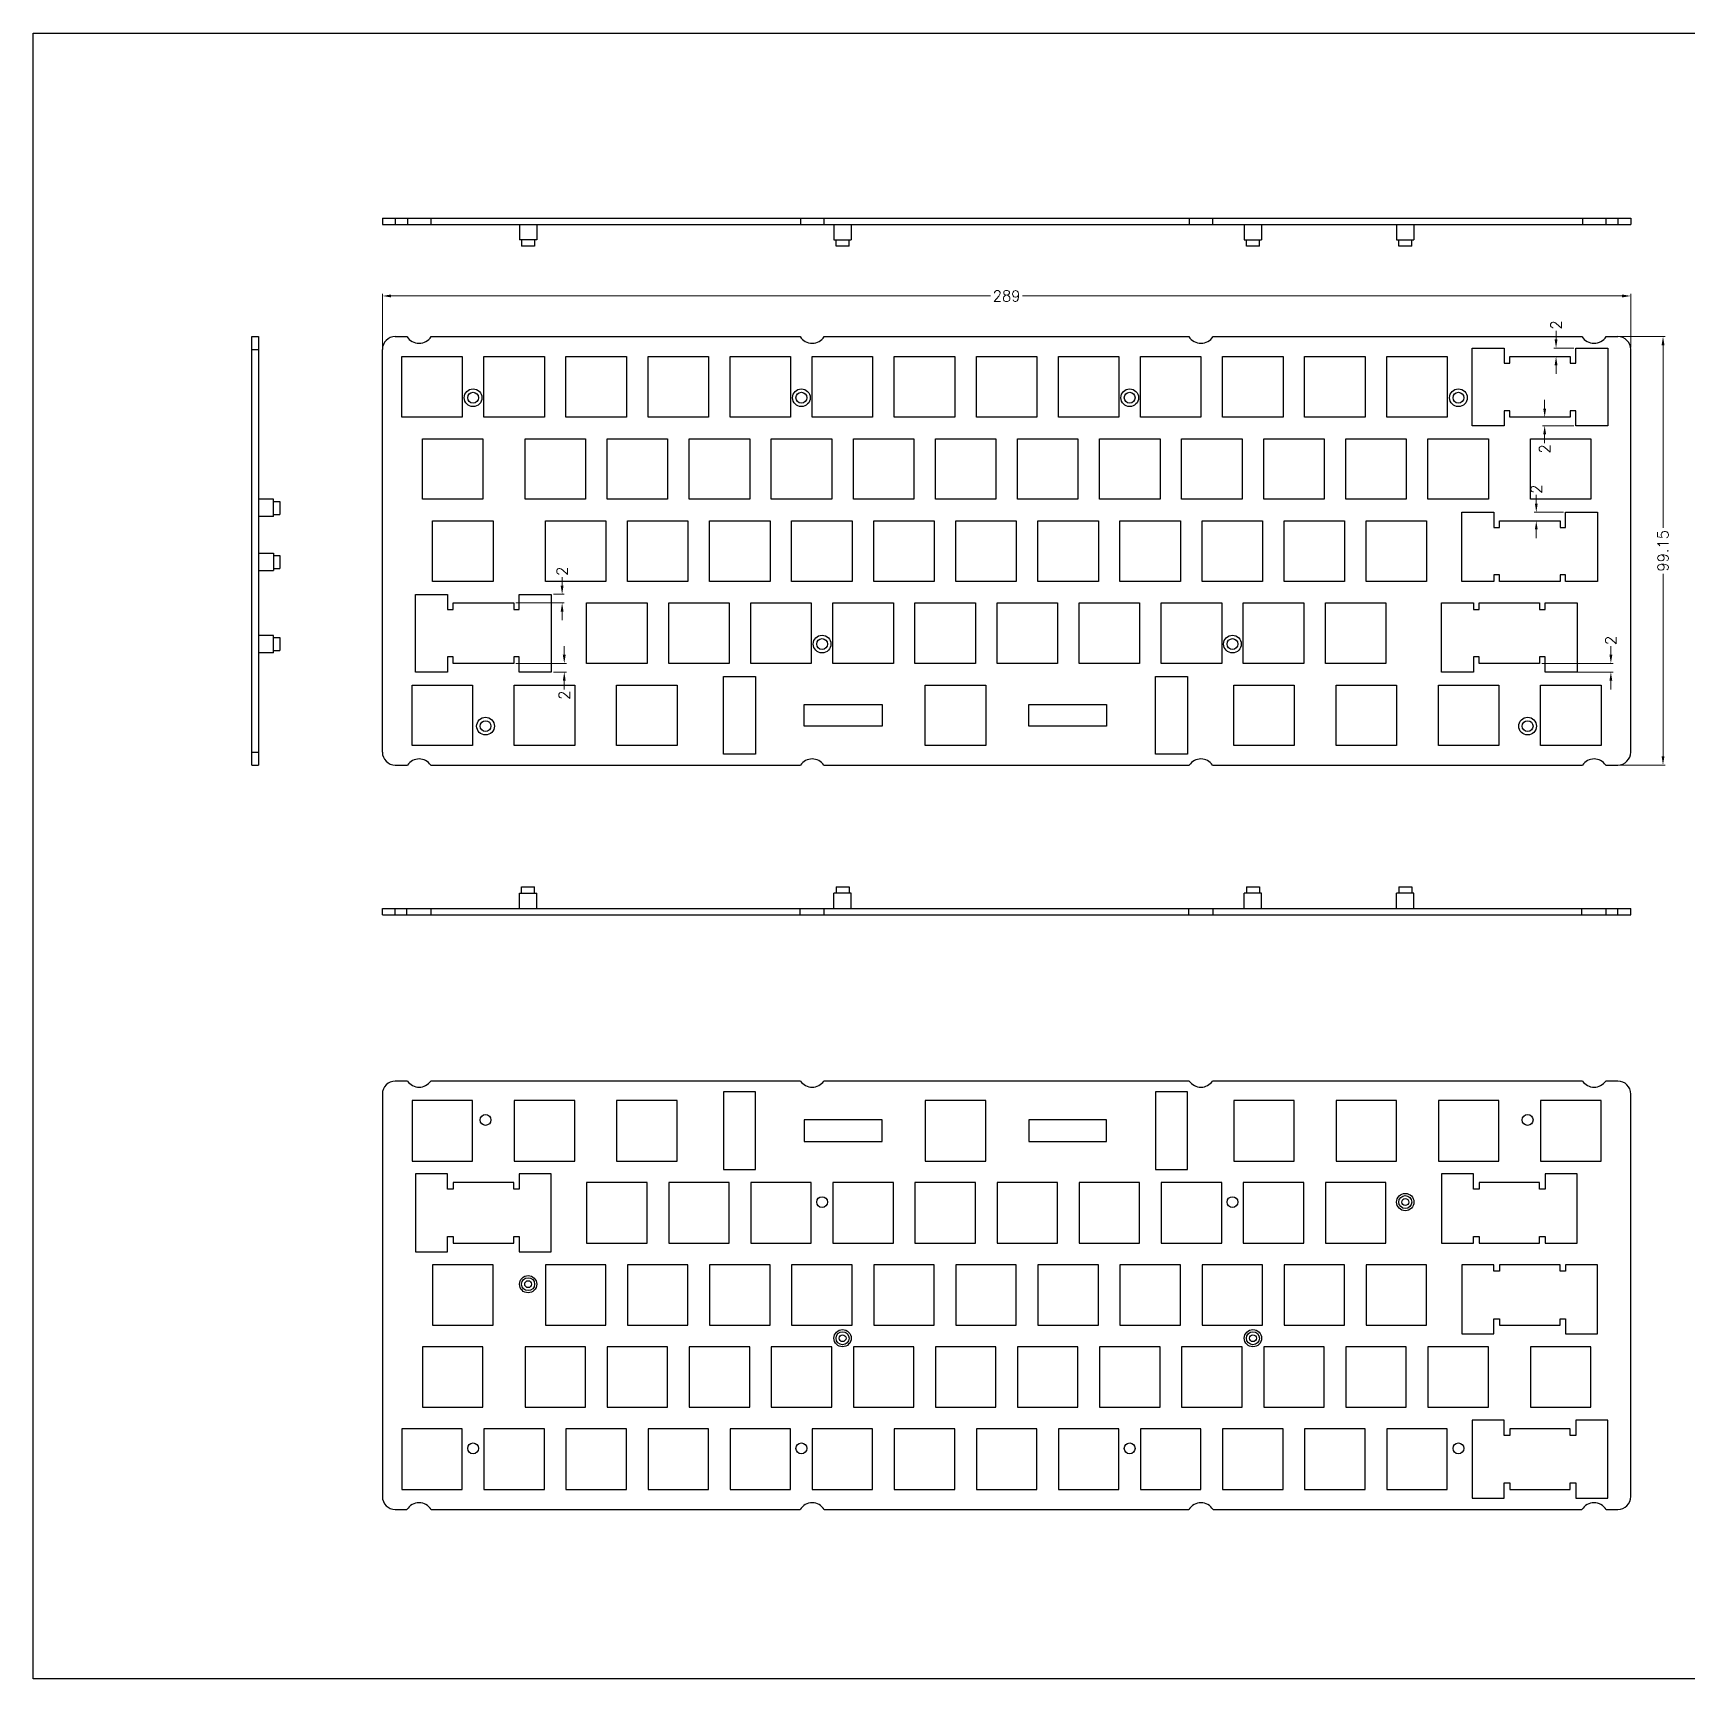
# Model space of a CAD drawing. Header units: millimetres. Extents: x 1341 to 3576, y -414 to 1667.
# Drawn here: x 1340.5 to 1723.4, y 1000.6 to 1381.5 of the extents above; entities that cross this region are included whole.
import ezdxf

# ---------------------------------------------------------------- set-up
doc = ezdxf.new("R2010")
doc.units = ezdxf.units.MM
doc.layers.add('dim', color=82, linetype='Continuous', lineweight=9)
doc.styles.add('ROMANC', font='romanc.shx', dxfattribs={"bigfont": 'gbcbig.shx'})
doc.dimstyles.new('YanXiu', dxfattribs={"dimtxt": 2.5, "dimasz": 2.2, "dimexe": 0.66, "dimexo": 0.66, "dimgap": 0.66, "dimtad": 0, "dimdsep": 46, "dimtxsty": 'ROMANC', "dimcen": 0, "dimclrd": 256, "dimclre": 131, "dimclrt": 42, "dimazin": 2, "dimtfac": 1, "dimtofl": 0, "dimtmove": 0, "dimatfit": 3, "dimfxl": 1, "dimlwd": 5, "dimlwe": 5, "dimarcsym": 0})

# ---------------------------------------------------------------- blocks, each defined once
blk = doc.blocks.new('*D1')
at = {"layer": 'Defpoints', "color": 0}
for p in [(1421.37, 1320.66), (1421.37, 1308.27), (1710.37, 1308.27)]:
    blk.add_point(p, dxfattribs=at)
at = {"layer": 'dim', "color": 131, "lineweight": 5}
for p, q in [((1421.37, 1308.77), (1421.37, 1321.16)), ((1710.37, 1308.77), (1710.37, 1321.16))]:
    blk.add_line(p, q, dxfattribs=at)
at = {"layer": 'dim', "lineweight": 5}
for p, q in [((1423.37, 1320.66), (1562.15, 1320.66)), ((1708.37, 1320.66), (1569.58, 1320.66))]:
    blk.add_line(p, q, dxfattribs=at)
at = {"layer": 'dim'}
for points in [[(1423.37, 1321), (1423.37, 1320.33), (1421.37, 1320.66)], [(1708.37, 1321), (1708.37, 1320.33), (1710.37, 1320.66)]]:
    blk.add_solid(points, dxfattribs=at)
at = {"layer": 'dim', "color": 42, "insert": (1565.87, 1320.66), "char_height": 2.5, "attachment_point": 5, "style": 'ROMANC'}
blk.add_mtext('289', dxfattribs=at)
blk = doc.blocks.new('*D2')
at = {"layer": 'Defpoints', "color": 0}
for p in [(1706.02, 1311.27), (1707.37, 1212.12), (1717.83, 1212.12)]:
    blk.add_point(p, dxfattribs=at)
at = {"layer": 'dim', "color": 131, "lineweight": 5}
for p, q in [((1706.52, 1311.27), (1718.33, 1311.27)), ((1707.87, 1212.12), (1718.33, 1212.12))]:
    blk.add_line(p, q, dxfattribs=at)
at = {"layer": 'dim', "lineweight": 5}
for p, q in [((1717.83, 1309.27), (1717.83, 1267.01)), ((1717.83, 1214.12), (1717.83, 1256.37))]:
    blk.add_line(p, q, dxfattribs=at)
at = {"layer": 'dim'}
for points in [[(1717.5, 1309.27), (1718.16, 1309.27), (1717.83, 1311.27)], [(1717.5, 1214.12), (1718.16, 1214.12), (1717.83, 1212.12)]]:
    blk.add_solid(points, dxfattribs=at)
at = {"layer": 'dim', "color": 42, "insert": (1717.83, 1261.69), "char_height": 2.5, "attachment_point": 5, "rotation": 90, "style": 'ROMANC'}
blk.add_mtext('99.15', dxfattribs=at)
blk = doc.blocks.new('*D6')
at = {"layer": 'Defpoints', "color": 0}
for p in [(1689.26, 1235.62), (1690.56, 1233.62), (1705.76, 1235.62)]:
    blk.add_point(p, dxfattribs=at)
at = {"layer": 'dim', "lineweight": 5}
for p, q in [((1705.76, 1237.62), (1705.76, 1239.62)), ((1705.76, 1231.62), (1705.76, 1229.62))]:
    blk.add_line(p, q, dxfattribs=at)
at = {"layer": 'dim', "color": 131, "lineweight": 5}
for p, q in [((1689.76, 1235.62), (1706.26, 1235.62)), ((1691.06, 1233.62), (1706.26, 1233.62))]:
    blk.add_line(p, q, dxfattribs=at)
at = {"layer": 'dim'}
for points in [[(1705.43, 1237.62), (1706.09, 1237.62), (1705.76, 1235.62)], [(1705.43, 1231.62), (1706.09, 1231.62), (1705.76, 1233.62)]]:
    blk.add_solid(points, dxfattribs=at)
at = {"layer": 'dim', "color": 42, "insert": (1705.76, 1240.95), "char_height": 2.5, "attachment_point": 5, "rotation": 90, "style": 'ROMANC'}
blk.add_mtext('2', dxfattribs=at)
blk = doc.blocks.new('*D7')
at = {"layer": 'Defpoints', "color": 0}
for p in [(1693.07, 1308.62), (1696.37, 1306.62), (1697.67, 1308.62)]:
    blk.add_point(p, dxfattribs=at)
at = {"layer": 'dim', "lineweight": 5}
for p, q in [((1693.07, 1310.62), (1693.07, 1312.62)), ((1693.07, 1304.62), (1693.07, 1302.62))]:
    blk.add_line(p, q, dxfattribs=at)
at = {"layer": 'dim', "color": 131, "lineweight": 5}
for p, q in [((1697.17, 1308.62), (1692.57, 1308.62)), ((1695.87, 1306.62), (1692.57, 1306.62))]:
    blk.add_line(p, q, dxfattribs=at)
at = {"layer": 'dim'}
for points in [[(1692.73, 1310.62), (1693.4, 1310.62), (1693.07, 1308.62)], [(1692.73, 1304.62), (1693.4, 1304.62), (1693.07, 1306.62)]]:
    blk.add_solid(points, dxfattribs=at)
at = {"layer": 'dim', "color": 42, "insert": (1693.07, 1313.95), "char_height": 2.5, "attachment_point": 5, "rotation": 90, "style": 'ROMANC'}
blk.add_mtext('2', dxfattribs=at)
blk = doc.blocks.new('*D8')
at = {"layer": 'Defpoints', "color": 0}
for p in [(1690.43, 1290.62), (1696.37, 1292.62), (1697.67, 1290.62)]:
    blk.add_point(p, dxfattribs=at)
at = {"layer": 'dim', "lineweight": 5}
for p, q in [((1690.43, 1294.62), (1690.43, 1296.62)), ((1690.43, 1288.62), (1690.43, 1286.62))]:
    blk.add_line(p, q, dxfattribs=at)
at = {"layer": 'dim', "color": 131, "lineweight": 5}
for p, q in [((1695.87, 1292.62), (1689.93, 1292.62)), ((1697.17, 1290.62), (1689.93, 1290.62))]:
    blk.add_line(p, q, dxfattribs=at)
at = {"layer": 'dim'}
for points in [[(1690.1, 1294.62), (1690.77, 1294.62), (1690.43, 1292.62)], [(1690.1, 1288.62), (1690.77, 1288.62), (1690.43, 1290.62)]]:
    blk.add_solid(points, dxfattribs=at)
at = {"layer": 'dim', "color": 42, "insert": (1690.43, 1285.28), "char_height": 2.5, "attachment_point": 5, "rotation": 90, "style": 'ROMANC'}
blk.add_mtext('2', dxfattribs=at)
blk = doc.blocks.new('*D9')
at = {"layer": 'Defpoints', "color": 0}
for p in [(1688.49, 1270.62), (1693.99, 1268.62), (1695.29, 1270.62)]:
    blk.add_point(p, dxfattribs=at)
at = {"layer": 'dim', "lineweight": 5}
for p, q in [((1688.49, 1272.62), (1688.49, 1274.62)), ((1688.49, 1266.62), (1688.49, 1264.62))]:
    blk.add_line(p, q, dxfattribs=at)
at = {"layer": 'dim', "color": 131, "lineweight": 5}
for p, q in [((1694.79, 1270.62), (1687.99, 1270.62)), ((1693.49, 1268.62), (1687.99, 1268.62))]:
    blk.add_line(p, q, dxfattribs=at)
at = {"layer": 'dim'}
for points in [[(1688.16, 1272.62), (1688.82, 1272.62), (1688.49, 1270.62)], [(1688.16, 1266.62), (1688.82, 1266.62), (1688.49, 1268.62)]]:
    blk.add_solid(points, dxfattribs=at)
at = {"layer": 'dim', "color": 42, "insert": (1688.49, 1275.95), "char_height": 2.5, "attachment_point": 5, "rotation": 90, "style": 'ROMANC'}
blk.add_mtext('2', dxfattribs=at)
blk = doc.blocks.new('*D11')
at = {"layer": 'Defpoints', "color": 0}
for p in [(1451.77, 1235.62), (1460.47, 1233.62), (1463.48, 1233.62)]:
    blk.add_point(p, dxfattribs=at)
at = {"layer": 'dim', "lineweight": 5}
for p, q in [((1463.48, 1237.62), (1463.48, 1239.62)), ((1463.48, 1231.62), (1463.48, 1229.62))]:
    blk.add_line(p, q, dxfattribs=at)
at = {"layer": 'dim', "color": 131, "lineweight": 5}
for p, q in [((1452.27, 1235.62), (1463.98, 1235.62)), ((1460.97, 1233.62), (1463.98, 1233.62))]:
    blk.add_line(p, q, dxfattribs=at)
at = {"layer": 'dim'}
for points in [[(1463.14, 1237.62), (1463.81, 1237.62), (1463.48, 1235.62)], [(1463.14, 1231.62), (1463.81, 1231.62), (1463.48, 1233.62)]]:
    blk.add_solid(points, dxfattribs=at)
at = {"layer": 'dim', "color": 42, "insert": (1463.48, 1228.28), "char_height": 2.5, "attachment_point": 5, "rotation": 90, "style": 'ROMANC'}
blk.add_mtext('2', dxfattribs=at)
blk = doc.blocks.new('*D12')
at = {"layer": 'Defpoints', "color": 0}
for p in [(1451.77, 1249.62), (1460.47, 1251.62), (1462.98, 1251.62)]:
    blk.add_point(p, dxfattribs=at)
at = {"layer": 'dim', "lineweight": 5}
for p, q in [((1462.98, 1253.62), (1462.98, 1255.62)), ((1462.98, 1247.62), (1462.98, 1245.62))]:
    blk.add_line(p, q, dxfattribs=at)
at = {"layer": 'dim', "color": 131, "lineweight": 5}
for p, q in [((1452.27, 1249.62), (1463.48, 1249.62)), ((1460.97, 1251.62), (1463.48, 1251.62))]:
    blk.add_line(p, q, dxfattribs=at)
at = {"layer": 'dim'}
for points in [[(1462.64, 1253.62), (1463.31, 1253.62), (1462.98, 1251.62)], [(1462.64, 1247.62), (1463.31, 1247.62), (1462.98, 1249.62)]]:
    blk.add_solid(points, dxfattribs=at)
at = {"layer": 'dim', "color": 42, "insert": (1462.98, 1256.95), "char_height": 2.5, "attachment_point": 5, "rotation": 90, "style": 'ROMANC'}
blk.add_mtext('2', dxfattribs=at)

msp = doc.modelspace()

# ---------------------------------------------------------------- linework, layer by layer
at = {"color": 7, "linetype": 'Continuous'}
for p, q in [((1421.367, 1338.672), (1421.367, 1337.172)), ((1421.367, 1338.672), (1710.367, 1338.672)), ((1421.367, 1337.172), (1710.367, 1337.172)), ((1424.367, 1338.672), (1424.367, 1337.172)), ((1427.168, 1338.672), (1427.168, 1337.172)), ((1432.565, 1338.672), (1432.565, 1337.172)), ((1453.112, 1337.172), (1453.112, 1333.672)), ((1457.112, 1337.172), (1457.112, 1333.672)), ((1518.168, 1338.672), (1518.168, 1337.172)), ((1523.565, 1338.672), (1523.565, 1337.172)), ((1525.897, 1337.172), (1525.897, 1333.672)), ((1529.897, 1337.172), (1529.897, 1333.672)), ((1608.168, 1338.672), (1608.168, 1337.172)), ((1613.565, 1338.672), (1613.565, 1337.172)), ((1620.897, 1337.172), (1620.897, 1333.672)), ((1624.897, 1337.172), (1624.897, 1333.672)), ((1656.162, 1337.172), (1656.162, 1333.672)), ((1660.162, 1337.172), (1660.162, 1333.672)), ((1699.168, 1338.672), (1699.168, 1337.172)), ((1704.565, 1338.672), (1704.565, 1337.172)), ((1707.367, 1338.672), (1707.367, 1337.172)), ((1710.367, 1338.672), (1710.367, 1337.172)), ((1457.112, 1333.672), (1453.112, 1333.672)), ((1453.612, 1333.672), (1453.612, 1332.172)), ((1456.612, 1333.672), (1456.612, 1332.172)), ((1525.897, 1333.672), (1529.897, 1333.672)), ((1526.397, 1332.172), (1526.397, 1333.672)), ((1529.397, 1332.172), (1529.397, 1333.672)), ((1620.897, 1333.672), (1624.897, 1333.672)), ((1621.397, 1332.172), (1621.397, 1333.672)), ((1624.397, 1332.172), (1624.397, 1333.672)), ((1656.162, 1333.672), (1660.162, 1333.672)), ((1656.662, 1332.172), (1656.662, 1333.672)), ((1659.662, 1332.172), (1659.662, 1333.672)), ((1456.612, 1332.172), (1453.612, 1332.172)), ((1529.397, 1332.172), (1526.397, 1332.172)), ((1624.397, 1332.172), (1621.397, 1332.172)), ((1659.662, 1332.172), (1656.662, 1332.172)), ((1391.159, 1212.116), (1391.159, 1311.266)), ((1391.159, 1311.266), (1392.659, 1311.266)), ((1392.659, 1311.266), (1392.659, 1212.116)), ((1424.367, 1311.266), (1427.069, 1311.266)), ((1432.664, 1311.266), (1518.069, 1311.266)), ((1523.664, 1311.266), (1608.069, 1311.266)), ((1613.664, 1311.266), (1699.069, 1311.266)), ((1704.664, 1311.266), (1707.367, 1311.266)), ((1391.159, 1308.266), (1392.659, 1308.266)), ((1421.367, 1215.116), (1421.367, 1308.266)), ((1425.867, 1292.616), (1425.867, 1306.616)), ((1425.867, 1306.616), (1439.867, 1306.616)), ((1439.867, 1306.616), (1439.867, 1292.616)), ((1444.867, 1292.616), (1444.867, 1306.616)), ((1444.867, 1306.616), (1458.867, 1306.616)), ((1458.867, 1306.616), (1458.867, 1292.616)), ((1463.867, 1292.616), (1463.867, 1306.616)), ((1463.867, 1306.616), (1477.867, 1306.616)), ((1477.867, 1306.616), (1477.867, 1292.616)), ((1482.867, 1292.616), (1482.867, 1306.616)), ((1482.867, 1306.616), (1496.867, 1306.616)), ((1496.867, 1306.616), (1496.867, 1292.616)), ((1501.867, 1292.616), (1501.867, 1306.616)), ((1501.867, 1306.616), (1515.867, 1306.616)), ((1515.867, 1306.616), (1515.867, 1292.616)), ((1520.867, 1292.616), (1520.867, 1306.616)), ((1520.867, 1306.616), (1534.867, 1306.616)), ((1534.867, 1306.616), (1534.867, 1292.616)), ((1539.867, 1292.616), (1539.867, 1306.616)), ((1539.867, 1306.616), (1553.867, 1306.616)), ((1553.867, 1306.616), (1553.867, 1292.616)), ((1558.867, 1292.616), (1558.867, 1306.616)), ((1558.867, 1306.616), (1572.867, 1306.616)), ((1572.867, 1306.616), (1572.867, 1292.616)), ((1577.867, 1292.616), (1577.867, 1306.616)), ((1577.867, 1306.616), (1591.867, 1306.616)), ((1591.867, 1306.616), (1591.867, 1292.616)), ((1596.867, 1292.616), (1596.867, 1306.616)), ((1596.867, 1306.616), (1610.867, 1306.616)), ((1610.867, 1306.616), (1610.867, 1292.616)), ((1615.867, 1292.616), (1615.867, 1306.616)), ((1615.867, 1306.616), (1629.867, 1306.616)), ((1629.867, 1306.616), (1629.867, 1292.616)), ((1634.867, 1306.616), (1648.867, 1306.616)), ((1634.867, 1292.616), (1634.867, 1306.616)), ((1648.867, 1306.616), (1648.867, 1292.616)), ((1653.867, 1306.616), (1667.867, 1306.616)), ((1653.867, 1292.616), (1653.867, 1306.616)), ((1667.867, 1306.616), (1667.867, 1292.616)), ((1682.367, 1306.616), (1696.367, 1306.616)), ((1682.367, 1305.116), (1682.367, 1306.616)), ((1696.367, 1306.616), (1696.367, 1305.116)), ((1710.367, 1215.116), (1710.367, 1308.266)), ((1681.067, 1305.116), (1682.367, 1305.116)), ((1696.367, 1305.116), (1697.667, 1305.116)), ((1682.367, 1294.116), (1681.067, 1294.116)), ((1682.367, 1292.616), (1682.367, 1294.116)), ((1697.667, 1294.116), (1696.367, 1294.116)), ((1696.367, 1294.116), (1696.367, 1292.616)), ((1439.867, 1292.616), (1425.867, 1292.616)), ((1458.867, 1292.616), (1444.867, 1292.616)), ((1477.867, 1292.616), (1463.867, 1292.616)), ((1496.867, 1292.616), (1482.867, 1292.616)), ((1515.867, 1292.616), (1501.867, 1292.616)), ((1534.867, 1292.616), (1520.867, 1292.616)), ((1553.867, 1292.616), (1539.867, 1292.616)), ((1572.867, 1292.616), (1558.867, 1292.616)), ((1591.867, 1292.616), (1577.867, 1292.616)), ((1610.867, 1292.616), (1596.867, 1292.616)), ((1629.867, 1292.616), (1615.867, 1292.616)), ((1648.867, 1292.616), (1634.867, 1292.616)), ((1667.867, 1292.616), (1653.867, 1292.616)), ((1696.367, 1292.616), (1682.367, 1292.616)), ((1430.632, 1273.616), (1430.632, 1287.616)), ((1430.632, 1287.616), (1444.632, 1287.616)), ((1444.632, 1287.616), (1444.632, 1273.616)), ((1454.397, 1273.616), (1454.397, 1287.616)), ((1454.397, 1287.616), (1468.397, 1287.616)), ((1468.397, 1287.616), (1468.397, 1273.616)), ((1473.397, 1273.616), (1473.397, 1287.616)), ((1473.397, 1287.616), (1487.397, 1287.616)), ((1487.397, 1287.616), (1487.397, 1273.616)), ((1492.397, 1273.616), (1492.397, 1287.616)), ((1492.397, 1287.616), (1506.397, 1287.616)), ((1506.397, 1287.616), (1506.397, 1273.616)), ((1511.397, 1273.616), (1511.397, 1287.616)), ((1511.397, 1287.616), (1525.397, 1287.616)), ((1525.397, 1287.616), (1525.397, 1273.616)), ((1530.397, 1273.616), (1530.397, 1287.616)), ((1530.397, 1287.616), (1544.397, 1287.616)), ((1544.397, 1287.616), (1544.397, 1273.616)), ((1549.397, 1273.616), (1549.397, 1287.616)), ((1549.397, 1287.616), (1563.397, 1287.616)), ((1563.397, 1287.616), (1563.397, 1273.616)), ((1568.397, 1273.616), (1568.397, 1287.616)), ((1568.397, 1287.616), (1582.397, 1287.616)), ((1582.397, 1287.616), (1582.397, 1273.616)), ((1587.397, 1273.616), (1587.397, 1287.616)), ((1587.397, 1287.616), (1601.397, 1287.616)), ((1601.397, 1287.616), (1601.397, 1273.616)), ((1606.397, 1287.616), (1620.397, 1287.616)), ((1606.397, 1273.616), (1606.397, 1287.616)), ((1620.397, 1287.616), (1620.397, 1273.616)), ((1625.397, 1287.616), (1639.397, 1287.616)), ((1625.397, 1273.616), (1625.397, 1287.616)), ((1639.397, 1287.616), (1639.397, 1273.616)), ((1644.397, 1287.616), (1658.397, 1287.616)), ((1644.397, 1273.616), (1644.397, 1287.616)), ((1658.397, 1287.616), (1658.397, 1273.616)), ((1663.397, 1287.616), (1677.397, 1287.616)), ((1663.397, 1273.616), (1663.397, 1287.616)), ((1677.397, 1287.616), (1677.397, 1273.616)), ((1687.127, 1287.616), (1701.127, 1287.616)), ((1687.127, 1273.616), (1687.127, 1287.616)), ((1701.127, 1287.616), (1701.127, 1273.616)), ((1396.159, 1273.616), (1392.659, 1273.616)), ((1396.159, 1269.615), (1396.159, 1273.616)), ((1396.159, 1273.116), (1397.659, 1273.116)), ((1397.659, 1273.116), (1397.659, 1270.116)), ((1444.632, 1273.616), (1430.632, 1273.616)), ((1468.397, 1273.616), (1454.397, 1273.616)), ((1487.397, 1273.616), (1473.397, 1273.616)), ((1506.397, 1273.616), (1492.397, 1273.616)), ((1525.397, 1273.616), (1511.397, 1273.616)), ((1544.397, 1273.616), (1530.397, 1273.616)), ((1563.397, 1273.616), (1549.397, 1273.616)), ((1582.397, 1273.616), (1568.397, 1273.616)), ((1601.397, 1273.616), (1587.397, 1273.616)), ((1620.397, 1273.616), (1606.397, 1273.616)), ((1639.397, 1273.616), (1625.397, 1273.616)), ((1658.397, 1273.616), (1644.397, 1273.616)), ((1677.397, 1273.616), (1663.397, 1273.616)), ((1701.127, 1273.616), (1687.127, 1273.616)), ((1396.159, 1269.616), (1392.659, 1269.616)), ((1396.159, 1270.116), (1397.659, 1270.116)), ((1433.012, 1254.616), (1433.012, 1268.616)), ((1433.012, 1268.616), (1447.012, 1268.616)), ((1447.012, 1268.616), (1447.012, 1254.616)), ((1459.112, 1254.616), (1459.112, 1268.616)), ((1459.112, 1268.616), (1473.112, 1268.616)), ((1473.112, 1268.616), (1473.112, 1254.616)), ((1478.112, 1254.616), (1478.112, 1268.616)), ((1478.112, 1268.616), (1492.112, 1268.616)), ((1492.112, 1268.616), (1492.112, 1254.616)), ((1497.112, 1254.616), (1497.112, 1268.616)), ((1497.112, 1268.616), (1511.112, 1268.616)), ((1511.112, 1268.616), (1511.112, 1254.616)), ((1516.112, 1254.616), (1516.112, 1268.616)), ((1516.112, 1268.616), (1530.112, 1268.616)), ((1530.112, 1268.616), (1530.112, 1254.616)), ((1535.112, 1254.616), (1535.112, 1268.616)), ((1535.112, 1268.616), (1549.112, 1268.616)), ((1549.112, 1268.616), (1549.112, 1254.616)), ((1554.112, 1254.616), (1554.112, 1268.616)), ((1554.112, 1268.616), (1568.112, 1268.616)), ((1568.112, 1268.616), (1568.112, 1254.616)), ((1573.112, 1254.616), (1573.112, 1268.616)), ((1573.112, 1268.616), (1587.112, 1268.616)), ((1587.112, 1268.616), (1587.112, 1254.616)), ((1592.112, 1268.616), (1606.112, 1268.616)), ((1592.112, 1254.616), (1592.112, 1268.616)), ((1606.112, 1268.616), (1606.112, 1254.616)), ((1611.112, 1268.616), (1625.112, 1268.616)), ((1611.112, 1254.616), (1611.112, 1268.616)), ((1625.112, 1268.616), (1625.112, 1254.616)), ((1630.112, 1268.616), (1644.112, 1268.616)), ((1630.112, 1254.616), (1630.112, 1268.616)), ((1644.112, 1268.616), (1644.112, 1254.616)), ((1649.112, 1268.616), (1663.112, 1268.616)), ((1649.112, 1254.616), (1649.112, 1268.616)), ((1663.112, 1268.616), (1663.112, 1254.616)), ((1679.989, 1268.616), (1693.989, 1268.616)), ((1679.989, 1267.116), (1679.989, 1268.616)), ((1693.989, 1268.616), (1693.989, 1267.116)), ((1678.689, 1267.116), (1679.989, 1267.116)), ((1693.989, 1267.116), (1695.289, 1267.116)), ((1392.659, 1261.116), (1396.159, 1261.116)), ((1396.159, 1261.116), (1396.159, 1257.115)), ((1396.159, 1260.616), (1397.659, 1260.616)), ((1397.659, 1260.616), (1397.659, 1257.616)), ((1392.659, 1257.116), (1396.159, 1257.116)), ((1396.159, 1257.616), (1397.659, 1257.616)), ((1679.989, 1256.116), (1678.689, 1256.116)), ((1678.689, 1256.116), (1678.689, 1254.616)), ((1679.989, 1254.616), (1679.989, 1256.116)), ((1695.289, 1256.116), (1693.989, 1256.116)), ((1693.989, 1256.116), (1693.989, 1254.616)), ((1695.289, 1254.616), (1695.289, 1256.116)), ((1447.012, 1254.616), (1433.012, 1254.616)), ((1473.112, 1254.616), (1459.112, 1254.616)), ((1492.112, 1254.616), (1478.112, 1254.616)), ((1511.112, 1254.616), (1497.112, 1254.616)), ((1530.112, 1254.616), (1516.112, 1254.616)), ((1549.112, 1254.616), (1535.112, 1254.616)), ((1568.112, 1254.616), (1554.112, 1254.616)), ((1587.112, 1254.616), (1573.112, 1254.616)), ((1606.112, 1254.616), (1592.112, 1254.616)), ((1625.112, 1254.616), (1611.112, 1254.616)), ((1644.112, 1254.616), (1630.112, 1254.616)), ((1663.112, 1254.616), (1649.112, 1254.616)), ((1678.689, 1254.616), (1671.289, 1254.616)), ((1693.989, 1254.616), (1679.989, 1254.616)), ((1702.689, 1254.616), (1695.289, 1254.616)), ((1436.472, 1248.116), (1437.772, 1248.116)), ((1437.772, 1248.116), (1437.772, 1249.616)), ((1437.772, 1249.616), (1451.772, 1249.616)), ((1451.772, 1249.616), (1451.772, 1248.116)), ((1451.772, 1248.116), (1453.072, 1248.116)), ((1468.662, 1235.616), (1468.662, 1249.616)), ((1468.662, 1249.616), (1482.662, 1249.616)), ((1482.662, 1249.616), (1482.662, 1235.616)), ((1487.662, 1235.616), (1487.662, 1249.616)), ((1487.662, 1249.616), (1501.662, 1249.616)), ((1501.662, 1249.616), (1501.662, 1235.616)), ((1506.662, 1235.616), (1506.662, 1249.616)), ((1506.662, 1249.616), (1520.662, 1249.616)), ((1520.662, 1249.616), (1520.662, 1235.616)), ((1525.662, 1235.616), (1525.662, 1249.616)), ((1525.662, 1249.616), (1539.662, 1249.616)), ((1539.662, 1249.616), (1539.662, 1235.616)), ((1544.662, 1235.616), (1544.662, 1249.616)), ((1544.662, 1249.616), (1558.662, 1249.616)), ((1558.662, 1249.616), (1558.662, 1235.616)), ((1563.662, 1249.616), (1577.662, 1249.616)), ((1563.662, 1235.616), (1563.662, 1249.616)), ((1577.662, 1249.616), (1577.662, 1235.616)), ((1582.662, 1249.616), (1596.662, 1249.616)), ((1582.662, 1235.616), (1582.662, 1249.616)), ((1596.662, 1249.616), (1596.662, 1235.616)), ((1601.662, 1249.616), (1615.662, 1249.616)), ((1601.662, 1235.616), (1601.662, 1249.616)), ((1615.662, 1249.616), (1615.662, 1235.616)), ((1620.662, 1249.616), (1634.662, 1249.616)), ((1620.662, 1235.616), (1620.662, 1249.616)), ((1634.662, 1249.616), (1634.662, 1235.616)), ((1639.662, 1249.616), (1653.662, 1249.616)), ((1639.662, 1235.616), (1639.662, 1249.616)), ((1653.662, 1249.616), (1653.662, 1235.616)), ((1666.564, 1249.616), (1673.964, 1249.616)), ((1673.964, 1249.616), (1673.964, 1248.116)), ((1673.964, 1248.116), (1675.264, 1248.116)), ((1675.264, 1249.616), (1689.264, 1249.616)), ((1675.264, 1248.116), (1675.264, 1249.616)), ((1689.264, 1249.616), (1689.264, 1248.116)), ((1689.264, 1248.116), (1690.564, 1248.116)), ((1396.159, 1242.116), (1392.659, 1242.116)), ((1396.159, 1238.115), (1396.159, 1242.116)), ((1396.159, 1241.616), (1397.659, 1241.616)), ((1397.659, 1241.616), (1397.659, 1238.616)), ((1396.159, 1238.116), (1392.659, 1238.116)), ((1396.159, 1238.616), (1397.659, 1238.616)), ((1437.772, 1237.116), (1436.472, 1237.116)), ((1437.772, 1235.616), (1437.772, 1237.116)), ((1451.772, 1237.116), (1451.772, 1235.616)), ((1453.072, 1237.116), (1451.772, 1237.116)), ((1675.264, 1237.116), (1673.964, 1237.116)), ((1675.264, 1235.616), (1675.264, 1237.116)), ((1690.564, 1237.116), (1689.264, 1237.116)), ((1689.264, 1237.116), (1689.264, 1235.616)), ((1451.772, 1235.616), (1437.772, 1235.616)), ((1482.662, 1235.616), (1468.662, 1235.616)), ((1501.662, 1235.616), (1487.662, 1235.616)), ((1520.662, 1235.616), (1506.662, 1235.616)), ((1539.662, 1235.616), (1525.662, 1235.616)), ((1558.662, 1235.616), (1544.662, 1235.616)), ((1577.662, 1235.616), (1563.662, 1235.616)), ((1596.662, 1235.616), (1582.662, 1235.616)), ((1615.662, 1235.616), (1601.662, 1235.616)), ((1634.662, 1235.616), (1620.662, 1235.616)), ((1653.662, 1235.616), (1639.662, 1235.616)), ((1689.264, 1235.616), (1675.264, 1235.616)), ((1428.247, 1216.616), (1428.247, 1230.616)), ((1428.247, 1230.616), (1442.247, 1230.616)), ((1442.247, 1230.616), (1442.247, 1216.616)), ((1451.917, 1216.616), (1451.917, 1230.616)), ((1451.917, 1230.616), (1465.917, 1230.616)), ((1465.917, 1230.616), (1465.917, 1216.616)), ((1475.587, 1216.616), (1475.587, 1230.616)), ((1475.587, 1230.616), (1489.587, 1230.616)), ((1489.587, 1230.616), (1489.587, 1216.616)), ((1547.032, 1230.616), (1561.032, 1230.616)), ((1547.032, 1216.616), (1547.032, 1230.616)), ((1561.032, 1230.616), (1561.032, 1216.616)), ((1618.477, 1230.616), (1632.477, 1230.616)), ((1618.477, 1216.616), (1618.477, 1230.616)), ((1632.477, 1230.616), (1632.477, 1216.616)), ((1642.147, 1230.616), (1656.147, 1230.616)), ((1642.147, 1216.616), (1642.147, 1230.616)), ((1656.147, 1230.616), (1656.147, 1216.616)), ((1665.817, 1230.616), (1679.817, 1230.616)), ((1665.817, 1216.616), (1665.817, 1230.616)), ((1679.817, 1230.616), (1679.817, 1216.616)), ((1689.487, 1230.616), (1703.487, 1230.616)), ((1689.487, 1216.616), (1689.487, 1230.616)), ((1703.487, 1230.616), (1703.487, 1216.616)), ((1519.032, 1221.116), (1519.032, 1226.116)), ((1519.032, 1226.116), (1537.032, 1226.116)), ((1537.032, 1226.116), (1537.032, 1221.116)), ((1571.032, 1226.116), (1589.032, 1226.116)), ((1571.032, 1221.116), (1571.032, 1226.116)), ((1589.032, 1226.116), (1589.032, 1221.116)), ((1537.032, 1221.116), (1519.032, 1221.116)), ((1589.032, 1221.116), (1571.032, 1221.116)), ((1391.159, 1215.116), (1392.659, 1215.116)), ((1442.247, 1216.616), (1428.247, 1216.616)), ((1465.917, 1216.616), (1451.917, 1216.616)), ((1489.587, 1216.616), (1475.587, 1216.616)), ((1561.032, 1216.616), (1547.032, 1216.616)), ((1632.477, 1216.616), (1618.477, 1216.616)), ((1656.147, 1216.616), (1642.147, 1216.616)), ((1679.817, 1216.616), (1665.817, 1216.616)), ((1703.487, 1216.616), (1689.487, 1216.616)), ((1391.159, 1212.116), (1392.659, 1212.116)), ((1424.367, 1212.116), (1427.168, 1212.116)), ((1432.565, 1212.116), (1518.168, 1212.116)), ((1523.565, 1212.116), (1608.168, 1212.116)), ((1613.565, 1212.116), (1699.168, 1212.116)), ((1704.565, 1212.116), (1707.367, 1212.116)), ((1453.612, 1182.432), (1453.612, 1183.932)), ((1453.612, 1183.932), (1456.612, 1183.932)), ((1456.612, 1182.432), (1456.612, 1183.932)), ((1526.397, 1183.932), (1526.397, 1182.432)), ((1526.397, 1183.932), (1529.397, 1183.932)), ((1529.397, 1183.932), (1529.397, 1182.432)), ((1621.397, 1183.932), (1624.397, 1183.932)), ((1621.397, 1183.932), (1621.397, 1182.432)), ((1624.397, 1183.932), (1624.397, 1182.432)), ((1656.662, 1183.932), (1659.662, 1183.932)), ((1656.662, 1183.932), (1656.662, 1182.432)), ((1659.662, 1183.932), (1659.662, 1182.432)), ((1453.112, 1178.932), (1453.112, 1182.432)), ((1453.112, 1182.432), (1457.112, 1182.432)), ((1457.112, 1178.932), (1457.112, 1182.432)), ((1525.897, 1178.932), (1525.897, 1182.432)), ((1529.897, 1182.432), (1525.897, 1182.432)), ((1529.897, 1178.932), (1529.897, 1182.432)), ((1624.897, 1182.432), (1620.897, 1182.432)), ((1620.897, 1178.932), (1620.897, 1182.432)), ((1624.897, 1178.932), (1624.897, 1182.432)), ((1660.162, 1182.432), (1656.162, 1182.432)), ((1656.162, 1178.932), (1656.162, 1182.432)), ((1660.162, 1178.932), (1660.162, 1182.432)), ((1421.367, 1177.432), (1421.367, 1178.932)), ((1421.367, 1178.932), (1710.367, 1178.932)), ((1421.367, 1177.432), (1710.367, 1177.432)), ((1424.367, 1177.432), (1424.367, 1178.932)), ((1427.069, 1177.432), (1427.069, 1178.932)), ((1432.664, 1177.432), (1432.664, 1178.932)), ((1518.069, 1177.432), (1518.069, 1178.932)), ((1523.664, 1177.432), (1523.664, 1178.932)), ((1608.069, 1177.432), (1608.069, 1178.932)), ((1613.664, 1177.432), (1613.664, 1178.932)), ((1699.069, 1177.432), (1699.069, 1178.932)), ((1704.664, 1177.432), (1704.664, 1178.932)), ((1707.367, 1177.432), (1707.367, 1178.932)), ((1710.367, 1177.432), (1710.367, 1178.932)), ((1427.168, 1138.98), (1424.367, 1138.98)), ((1518.168, 1138.98), (1432.565, 1138.98)), ((1608.168, 1138.98), (1523.565, 1138.98)), ((1699.168, 1138.98), (1613.565, 1138.98)), ((1707.367, 1138.98), (1704.565, 1138.98)), ((1421.367, 1135.98), (1421.367, 1042.83)), ((1428.247, 1134.48), (1428.247, 1120.48)), ((1442.247, 1134.48), (1428.247, 1134.48)), ((1442.247, 1120.48), (1442.247, 1134.48)), ((1451.917, 1134.48), (1451.917, 1120.48)), ((1465.917, 1134.48), (1451.917, 1134.48)), ((1465.917, 1120.48), (1465.917, 1134.48)), ((1475.587, 1134.48), (1475.587, 1120.48)), ((1489.587, 1134.48), (1475.587, 1134.48)), ((1489.587, 1120.48), (1489.587, 1134.48)), ((1547.032, 1134.48), (1547.032, 1120.48)), ((1561.032, 1134.48), (1547.032, 1134.48)), ((1561.032, 1120.48), (1561.032, 1134.48)), ((1618.477, 1134.48), (1618.477, 1120.48)), ((1632.477, 1134.48), (1618.477, 1134.48)), ((1632.477, 1120.48), (1632.477, 1134.48)), ((1656.147, 1134.48), (1642.147, 1134.48)), ((1642.147, 1134.48), (1642.147, 1120.48)), ((1656.147, 1120.48), (1656.147, 1134.48)), ((1679.817, 1134.48), (1665.817, 1134.48)), ((1665.817, 1134.48), (1665.817, 1120.48)), ((1679.817, 1120.48), (1679.817, 1134.48)), ((1703.487, 1134.48), (1689.487, 1134.48)), ((1689.487, 1134.48), (1689.487, 1120.48)), ((1703.487, 1120.48), (1703.487, 1134.48)), ((1710.367, 1042.83), (1710.367, 1135.98)), ((1519.032, 1129.98), (1519.032, 1124.98)), ((1537.032, 1129.98), (1519.032, 1129.98)), ((1537.032, 1124.98), (1537.032, 1129.98)), ((1571.032, 1129.98), (1571.032, 1124.98)), ((1589.032, 1129.98), (1571.032, 1129.98)), ((1589.032, 1124.98), (1589.032, 1129.98)), ((1519.032, 1124.98), (1537.032, 1124.98)), ((1571.032, 1124.98), (1589.032, 1124.98)), ((1428.247, 1120.48), (1442.247, 1120.48)), ((1451.917, 1120.48), (1465.917, 1120.48)), ((1475.587, 1120.48), (1489.587, 1120.48)), ((1547.032, 1120.48), (1561.032, 1120.48)), ((1618.477, 1120.48), (1632.477, 1120.48)), ((1642.147, 1120.48), (1656.147, 1120.48)), ((1665.817, 1120.48), (1679.817, 1120.48)), ((1689.487, 1120.48), (1703.487, 1120.48)), ((1437.772, 1115.48), (1437.772, 1113.98)), ((1451.772, 1115.48), (1437.772, 1115.48)), ((1451.772, 1113.98), (1451.772, 1115.48)), ((1468.662, 1115.48), (1468.662, 1101.48)), ((1482.662, 1115.48), (1468.662, 1115.48)), ((1482.662, 1101.48), (1482.662, 1115.48)), ((1487.662, 1115.48), (1487.662, 1101.48)), ((1501.662, 1115.48), (1487.662, 1115.48)), ((1501.662, 1101.48), (1501.662, 1115.48)), ((1506.662, 1115.48), (1506.662, 1101.48)), ((1520.662, 1115.48), (1506.662, 1115.48)), ((1520.662, 1101.48), (1520.662, 1115.48)), ((1525.662, 1115.48), (1525.662, 1101.48)), ((1539.662, 1115.48), (1525.662, 1115.48)), ((1539.662, 1101.48), (1539.662, 1115.48)), ((1544.662, 1115.48), (1544.662, 1101.48)), ((1558.662, 1115.48), (1544.662, 1115.48)), ((1558.662, 1101.48), (1558.662, 1115.48)), ((1563.662, 1115.48), (1563.662, 1101.48)), ((1577.662, 1115.48), (1563.662, 1115.48)), ((1577.662, 1101.48), (1577.662, 1115.48)), ((1582.662, 1115.48), (1582.662, 1101.48)), ((1596.662, 1115.48), (1582.662, 1115.48)), ((1596.662, 1101.48), (1596.662, 1115.48)), ((1615.662, 1115.48), (1601.662, 1115.48)), ((1601.662, 1115.48), (1601.662, 1101.48)), ((1615.662, 1101.48), (1615.662, 1115.48)), ((1634.662, 1115.48), (1620.662, 1115.48)), ((1620.662, 1115.48), (1620.662, 1101.48)), ((1634.662, 1101.48), (1634.662, 1115.48)), ((1653.662, 1115.48), (1639.662, 1115.48)), ((1639.662, 1115.48), (1639.662, 1101.48)), ((1653.662, 1101.48), (1653.662, 1115.48)), ((1689.264, 1115.48), (1675.264, 1115.48)), ((1675.264, 1115.48), (1675.264, 1113.98)), ((1689.264, 1113.98), (1689.264, 1115.48)), ((1437.772, 1113.98), (1436.472, 1113.98)), ((1453.072, 1113.98), (1451.772, 1113.98)), ((1675.264, 1113.98), (1673.964, 1113.98)), ((1690.564, 1113.98), (1689.264, 1113.98)), ((1436.472, 1102.98), (1437.772, 1102.98)), ((1437.772, 1102.98), (1437.772, 1101.48)), ((1451.772, 1101.48), (1451.772, 1102.98)), ((1451.772, 1102.98), (1453.072, 1102.98)), ((1673.964, 1102.98), (1675.264, 1102.98)), ((1673.964, 1101.48), (1673.964, 1102.98)), ((1675.264, 1102.98), (1675.264, 1101.48)), ((1689.264, 1102.98), (1690.564, 1102.98)), ((1689.264, 1101.48), (1689.264, 1102.98)), ((1690.564, 1102.98), (1690.564, 1101.48)), ((1437.772, 1101.48), (1451.772, 1101.48)), ((1468.662, 1101.48), (1482.662, 1101.48)), ((1487.662, 1101.48), (1501.662, 1101.48)), ((1506.662, 1101.48), (1520.662, 1101.48)), ((1525.662, 1101.48), (1539.662, 1101.48)), ((1544.662, 1101.48), (1558.662, 1101.48)), ((1563.662, 1101.48), (1577.662, 1101.48)), ((1582.662, 1101.48), (1596.662, 1101.48)), ((1601.662, 1101.48), (1615.662, 1101.48)), ((1620.662, 1101.48), (1634.662, 1101.48)), ((1639.662, 1101.48), (1653.662, 1101.48)), ((1666.564, 1101.48), (1673.964, 1101.48)), ((1675.264, 1101.48), (1689.264, 1101.48)), ((1690.564, 1101.48), (1697.964, 1101.48)), ((1433.012, 1096.48), (1433.012, 1082.48)), ((1447.012, 1096.48), (1433.012, 1096.48)), ((1447.012, 1082.48), (1447.012, 1096.48)), ((1459.112, 1096.48), (1459.112, 1082.48)), ((1473.112, 1096.48), (1459.112, 1096.48)), ((1473.112, 1082.48), (1473.112, 1096.48)), ((1478.112, 1096.48), (1478.112, 1082.48)), ((1492.112, 1096.48), (1478.112, 1096.48)), ((1492.112, 1082.48), (1492.112, 1096.48)), ((1497.112, 1096.48), (1497.112, 1082.48)), ((1511.112, 1096.48), (1497.112, 1096.48)), ((1511.112, 1082.48), (1511.112, 1096.48)), ((1516.112, 1096.48), (1516.112, 1082.48)), ((1530.112, 1096.48), (1516.112, 1096.48)), ((1530.112, 1082.48), (1530.112, 1096.48)), ((1535.112, 1096.48), (1535.112, 1082.48)), ((1549.112, 1096.48), (1535.112, 1096.48)), ((1549.112, 1082.48), (1549.112, 1096.48)), ((1554.112, 1096.48), (1554.112, 1082.48)), ((1568.112, 1096.48), (1554.112, 1096.48)), ((1568.112, 1082.48), (1568.112, 1096.48)), ((1573.112, 1096.48), (1573.112, 1082.48)), ((1587.112, 1096.48), (1573.112, 1096.48)), ((1587.112, 1082.48), (1587.112, 1096.48)), ((1606.112, 1096.48), (1592.112, 1096.48)), ((1592.112, 1096.48), (1592.112, 1082.48)), ((1606.112, 1082.48), (1606.112, 1096.48)), ((1625.112, 1096.48), (1611.112, 1096.48)), ((1611.112, 1096.48), (1611.112, 1082.48)), ((1625.112, 1082.48), (1625.112, 1096.48)), ((1644.112, 1096.48), (1630.112, 1096.48)), ((1630.112, 1096.48), (1630.112, 1082.48)), ((1644.112, 1082.48), (1644.112, 1096.48)), ((1663.112, 1096.48), (1649.112, 1096.48)), ((1649.112, 1096.48), (1649.112, 1082.48)), ((1663.112, 1082.48), (1663.112, 1096.48)), ((1678.689, 1096.48), (1671.289, 1096.48)), ((1678.689, 1094.98), (1678.689, 1096.48)), ((1679.989, 1094.98), (1678.689, 1094.98)), ((1693.989, 1096.48), (1679.989, 1096.48)), ((1679.989, 1096.48), (1679.989, 1094.98)), ((1693.989, 1094.98), (1693.989, 1096.48)), ((1695.289, 1094.98), (1693.989, 1094.98)), ((1702.689, 1096.48), (1695.289, 1096.48)), ((1695.289, 1096.48), (1695.289, 1094.98)), ((1678.689, 1083.98), (1679.989, 1083.98)), ((1679.989, 1083.98), (1679.989, 1082.48)), ((1693.989, 1083.98), (1695.289, 1083.98)), ((1693.989, 1082.48), (1693.989, 1083.98)), ((1433.012, 1082.48), (1447.012, 1082.48)), ((1459.112, 1082.48), (1473.112, 1082.48)), ((1478.112, 1082.48), (1492.112, 1082.48)), ((1497.112, 1082.48), (1511.112, 1082.48)), ((1516.112, 1082.48), (1530.112, 1082.48)), ((1535.112, 1082.48), (1549.112, 1082.48)), ((1554.112, 1082.48), (1568.112, 1082.48)), ((1573.112, 1082.48), (1587.112, 1082.48)), ((1592.112, 1082.48), (1606.112, 1082.48)), ((1611.112, 1082.48), (1625.112, 1082.48)), ((1630.112, 1082.48), (1644.112, 1082.48)), ((1649.112, 1082.48), (1663.112, 1082.48)), ((1679.989, 1082.48), (1693.989, 1082.48)), ((1430.632, 1077.48), (1430.632, 1063.48)), ((1444.632, 1077.48), (1430.632, 1077.48)), ((1444.632, 1063.48), (1444.632, 1077.48)), ((1454.397, 1077.48), (1454.397, 1063.48)), ((1468.397, 1077.48), (1454.397, 1077.48)), ((1468.397, 1063.48), (1468.397, 1077.48)), ((1473.397, 1077.48), (1473.397, 1063.48)), ((1487.397, 1077.48), (1473.397, 1077.48)), ((1487.397, 1063.48), (1487.397, 1077.48)), ((1492.397, 1077.48), (1492.397, 1063.48)), ((1506.397, 1077.48), (1492.397, 1077.48)), ((1506.397, 1063.48), (1506.397, 1077.48)), ((1511.397, 1077.48), (1511.397, 1063.48)), ((1525.397, 1077.48), (1511.397, 1077.48)), ((1525.397, 1063.48), (1525.397, 1077.48)), ((1530.397, 1077.48), (1530.397, 1063.48)), ((1544.397, 1077.48), (1530.397, 1077.48)), ((1544.397, 1063.48), (1544.397, 1077.48)), ((1549.397, 1077.48), (1549.397, 1063.48)), ((1563.397, 1077.48), (1549.397, 1077.48)), ((1563.397, 1063.48), (1563.397, 1077.48)), ((1582.397, 1077.48), (1568.397, 1077.48)), ((1568.397, 1077.48), (1568.397, 1063.48)), ((1582.397, 1063.48), (1582.397, 1077.48)), ((1601.397, 1077.48), (1587.397, 1077.48)), ((1587.397, 1077.48), (1587.397, 1063.48)), ((1601.397, 1063.48), (1601.397, 1077.48)), ((1620.397, 1077.48), (1606.397, 1077.48)), ((1606.397, 1077.48), (1606.397, 1063.48)), ((1620.397, 1063.48), (1620.397, 1077.48)), ((1639.397, 1077.48), (1625.397, 1077.48)), ((1625.397, 1077.48), (1625.397, 1063.48)), ((1639.397, 1063.48), (1639.397, 1077.48)), ((1658.397, 1077.48), (1644.397, 1077.48)), ((1644.397, 1077.48), (1644.397, 1063.48)), ((1658.397, 1063.48), (1658.397, 1077.48)), ((1677.397, 1077.48), (1663.397, 1077.48)), ((1663.397, 1077.48), (1663.397, 1063.48)), ((1677.397, 1063.48), (1677.397, 1077.48)), ((1701.127, 1077.48), (1687.127, 1077.48)), ((1687.127, 1077.48), (1687.127, 1063.48)), ((1701.127, 1063.48), (1701.127, 1077.48)), ((1430.632, 1063.48), (1444.632, 1063.48)), ((1454.397, 1063.48), (1468.397, 1063.48)), ((1473.397, 1063.48), (1487.397, 1063.48)), ((1492.397, 1063.48), (1506.397, 1063.48)), ((1511.397, 1063.48), (1525.397, 1063.48)), ((1530.397, 1063.48), (1544.397, 1063.48)), ((1549.397, 1063.48), (1563.397, 1063.48)), ((1568.397, 1063.48), (1582.397, 1063.48)), ((1587.397, 1063.48), (1601.397, 1063.48)), ((1606.397, 1063.48), (1620.397, 1063.48)), ((1625.397, 1063.48), (1639.397, 1063.48)), ((1644.397, 1063.48), (1658.397, 1063.48)), ((1663.397, 1063.48), (1677.397, 1063.48)), ((1687.127, 1063.48), (1701.127, 1063.48)), ((1425.867, 1058.48), (1425.867, 1044.48)), ((1439.867, 1058.48), (1425.867, 1058.48)), ((1439.867, 1044.48), (1439.867, 1058.48)), ((1444.867, 1058.48), (1444.867, 1044.48)), ((1458.867, 1058.48), (1444.867, 1058.48)), ((1458.867, 1044.48), (1458.867, 1058.48)), ((1463.867, 1058.48), (1463.867, 1044.48)), ((1477.867, 1058.48), (1463.867, 1058.48)), ((1477.867, 1044.48), (1477.867, 1058.48)), ((1482.867, 1058.48), (1482.867, 1044.48)), ((1496.867, 1058.48), (1482.867, 1058.48)), ((1496.867, 1044.48), (1496.867, 1058.48)), ((1501.867, 1058.48), (1501.867, 1044.48)), ((1515.867, 1058.48), (1501.867, 1058.48)), ((1515.867, 1044.48), (1515.867, 1058.48)), ((1520.867, 1058.48), (1520.867, 1044.48)), ((1534.867, 1058.48), (1520.867, 1058.48)), ((1534.867, 1044.48), (1534.867, 1058.48)), ((1553.867, 1058.48), (1539.867, 1058.48)), ((1539.867, 1058.48), (1539.867, 1044.48)), ((1553.867, 1044.48), (1553.867, 1058.48)), ((1572.867, 1058.48), (1558.867, 1058.48)), ((1558.867, 1058.48), (1558.867, 1044.48)), ((1572.867, 1044.48), (1572.867, 1058.48)), ((1591.867, 1058.48), (1577.867, 1058.48)), ((1577.867, 1058.48), (1577.867, 1044.48)), ((1591.867, 1044.48), (1591.867, 1058.48)), ((1610.867, 1058.48), (1596.867, 1058.48)), ((1596.867, 1058.48), (1596.867, 1044.48)), ((1610.867, 1044.48), (1610.867, 1058.48)), ((1629.867, 1058.48), (1615.867, 1058.48)), ((1615.867, 1058.48), (1615.867, 1044.48)), ((1629.867, 1044.48), (1629.867, 1058.48)), ((1648.867, 1058.48), (1634.867, 1058.48)), ((1634.867, 1058.48), (1634.867, 1044.48)), ((1648.867, 1044.48), (1648.867, 1058.48)), ((1667.867, 1058.48), (1653.867, 1058.48)), ((1653.867, 1058.48), (1653.867, 1044.48)), ((1667.867, 1044.48), (1667.867, 1058.48)), ((1682.367, 1056.98), (1681.067, 1056.98)), ((1696.367, 1058.48), (1682.367, 1058.48)), ((1682.367, 1058.48), (1682.367, 1056.98)), ((1696.367, 1056.98), (1696.367, 1058.48)), ((1697.667, 1056.98), (1696.367, 1056.98)), ((1681.067, 1045.98), (1682.367, 1045.98)), ((1682.367, 1045.98), (1682.367, 1044.48)), ((1696.367, 1045.98), (1697.667, 1045.98)), ((1696.367, 1044.48), (1696.367, 1045.98)), ((1425.867, 1044.48), (1439.867, 1044.48)), ((1444.867, 1044.48), (1458.867, 1044.48)), ((1463.867, 1044.48), (1477.867, 1044.48)), ((1482.867, 1044.48), (1496.867, 1044.48)), ((1501.867, 1044.48), (1515.867, 1044.48)), ((1520.867, 1044.48), (1534.867, 1044.48)), ((1539.867, 1044.48), (1553.867, 1044.48)), ((1558.867, 1044.48), (1572.867, 1044.48)), ((1577.867, 1044.48), (1591.867, 1044.48)), ((1596.867, 1044.48), (1610.867, 1044.48)), ((1615.867, 1044.48), (1629.867, 1044.48)), ((1634.867, 1044.48), (1648.867, 1044.48)), ((1653.867, 1044.48), (1667.867, 1044.48)), ((1682.367, 1044.48), (1696.367, 1044.48)), ((1424.367, 1039.83), (1427.069, 1039.83)), ((1432.664, 1039.83), (1518.069, 1039.83)), ((1523.664, 1039.83), (1608.069, 1039.83)), ((1613.664, 1039.83), (1699.069, 1039.83)), ((1704.664, 1039.83), (1707.367, 1039.83))]:
    msp.add_line(p, q, dxfattribs=at)
at = {"color": 4, "linetype": 'Continuous'}
for p, q in [((1673.667, 1308.616), (1681.067, 1308.616)), ((1673.667, 1290.616), (1673.667, 1308.616)), ((1681.067, 1308.616), (1681.067, 1305.116)), ((1697.667, 1308.616), (1705.067, 1308.616)), ((1697.667, 1305.116), (1697.667, 1308.616)), ((1705.067, 1308.616), (1705.067, 1290.616)), ((1681.067, 1294.116), (1681.067, 1290.616)), ((1697.667, 1290.616), (1697.667, 1294.116)), ((1681.067, 1290.616), (1673.667, 1290.616)), ((1705.067, 1290.616), (1697.667, 1290.616)), ((1671.289, 1270.616), (1678.689, 1270.616)), ((1671.289, 1254.616), (1671.289, 1270.616)), ((1678.689, 1270.616), (1678.689, 1267.116)), ((1695.289, 1270.616), (1702.689, 1270.616)), ((1695.289, 1267.116), (1695.289, 1270.616)), ((1702.689, 1270.616), (1702.689, 1254.616)), ((1429.072, 1233.616), (1429.072, 1251.616)), ((1429.072, 1251.616), (1436.472, 1251.616)), ((1436.472, 1251.616), (1436.472, 1248.116)), ((1453.072, 1248.116), (1453.072, 1251.616)), ((1453.072, 1251.616), (1460.472, 1251.616)), ((1460.472, 1251.616), (1460.472, 1233.616)), ((1666.564, 1233.616), (1666.564, 1249.616)), ((1690.564, 1249.616), (1697.964, 1249.616)), ((1690.564, 1248.116), (1690.564, 1249.616)), ((1697.964, 1249.616), (1697.964, 1233.616)), ((1436.472, 1237.116), (1436.472, 1233.616)), ((1453.072, 1233.616), (1453.072, 1237.116)), ((1673.964, 1237.116), (1673.964, 1233.616)), ((1690.564, 1233.616), (1690.564, 1237.116)), ((1436.472, 1233.616), (1429.072, 1233.616)), ((1460.472, 1233.616), (1453.072, 1233.616)), ((1673.964, 1233.616), (1666.564, 1233.616)), ((1697.964, 1233.616), (1690.564, 1233.616)), ((1500.332, 1214.616), (1500.332, 1232.616)), ((1500.332, 1232.616), (1507.732, 1232.616)), ((1507.732, 1232.616), (1507.732, 1214.616)), ((1600.332, 1232.616), (1607.732, 1232.616)), ((1600.332, 1214.616), (1600.332, 1232.616)), ((1607.732, 1232.616), (1607.732, 1214.616)), ((1507.732, 1214.616), (1500.332, 1214.616)), ((1607.732, 1214.616), (1600.332, 1214.616)), ((1500.332, 1136.48), (1500.332, 1118.48)), ((1507.732, 1136.48), (1500.332, 1136.48)), ((1507.732, 1118.48), (1507.732, 1136.48)), ((1600.332, 1136.52), (1600.332, 1118.48)), ((1607.732, 1136.52), (1600.332, 1136.52)), ((1607.732, 1118.48), (1607.732, 1136.52)), ((1500.332, 1118.48), (1507.732, 1118.48)), ((1600.332, 1118.48), (1607.732, 1118.48)), ((1429.072, 1117.48), (1429.072, 1099.48)), ((1436.472, 1117.48), (1429.072, 1117.48)), ((1436.472, 1113.98), (1436.472, 1117.48)), ((1453.072, 1117.48), (1453.072, 1113.98)), ((1460.472, 1117.48), (1453.072, 1117.48)), ((1460.472, 1099.48), (1460.472, 1117.48)), ((1673.964, 1117.48), (1666.564, 1117.48)), ((1666.564, 1117.48), (1666.564, 1101.48)), ((1673.964, 1113.98), (1673.964, 1117.48)), ((1697.964, 1117.48), (1690.564, 1117.48)), ((1690.564, 1117.48), (1690.564, 1113.98)), ((1697.964, 1101.48), (1697.964, 1117.48)), ((1436.472, 1099.48), (1436.472, 1102.98)), ((1453.072, 1102.98), (1453.072, 1099.48)), ((1429.072, 1099.48), (1436.472, 1099.48)), ((1453.072, 1099.48), (1460.472, 1099.48)), ((1671.289, 1096.48), (1671.289, 1080.48)), ((1702.689, 1080.48), (1702.689, 1096.48)), ((1678.689, 1080.48), (1678.689, 1083.98)), ((1695.289, 1083.98), (1695.289, 1080.48)), ((1671.289, 1080.48), (1678.689, 1080.48)), ((1695.289, 1080.48), (1702.689, 1080.48)), ((1681.067, 1060.48), (1673.667, 1060.48)), ((1673.667, 1060.48), (1673.667, 1042.48)), ((1681.067, 1056.98), (1681.067, 1060.48)), ((1705.067, 1060.48), (1697.667, 1060.48)), ((1697.667, 1060.48), (1697.667, 1056.98)), ((1705.067, 1042.48), (1705.067, 1060.48)), ((1681.067, 1042.48), (1681.067, 1045.98)), ((1697.667, 1045.98), (1697.667, 1042.48)), ((1673.667, 1042.48), (1681.067, 1042.48)), ((1697.667, 1042.48), (1705.067, 1042.48))]:
    msp.add_line(p, q, dxfattribs=at)
msp.add_lwpolyline([(1340.511, 1381.495), (2067.089, 1381.495), (2067.089, 1000.633), (1340.511, 1000.633)], close=True)
at = {"color": 7, "linetype": 'Continuous'}
for centre, radius in [((1442.367, 1297.116), 2.05), ((1442.367, 1297.116), 1.25), ((1518.367, 1297.116), 2.05), ((1518.367, 1297.116), 1.25), ((1594.367, 1297.116), 2.05), ((1594.367, 1297.116), 1.25), ((1670.467, 1297.116), 2.05), ((1670.467, 1297.116), 1.25), ((1523.162, 1240.116), 2.05), ((1523.162, 1240.116), 1.25), ((1618.162, 1240.116), 2.05), ((1618.162, 1240.116), 1.25), ((1445.247, 1221.116), 2.05), ((1445.247, 1221.116), 1.25), ((1686.487, 1221.116), 2.05), ((1686.487, 1221.116), 1.25), ((1445.247, 1129.98), 1.25), ((1686.487, 1129.98), 1.25), ((1523.162, 1110.98), 1.25), ((1618.162, 1110.98), 1.25), ((1658.162, 1110.98), 2), ((1658.162, 1110.98), 1.5), ((1658.162, 1110.98), 0.8), ((1455.112, 1091.98), 2), ((1455.112, 1091.98), 1.5), ((1455.112, 1091.98), 0.8), ((1527.897, 1079.48), 2), ((1527.897, 1079.48), 1.5), ((1527.897, 1079.48), 0.8), ((1622.897, 1079.48), 2), ((1622.897, 1079.48), 1.5), ((1622.897, 1079.48), 0.8), ((1442.367, 1053.98), 1.25), ((1518.367, 1053.98), 1.25), ((1594.367, 1053.98), 1.25), ((1670.467, 1053.98), 1.25)]:
    msp.add_circle(centre, radius, dxfattribs=at)
for centre, radius, start, end in [((1424.367, 1308.266), 3, 90, 180), ((1429.867, 1313.016), 3.3, 212.02593, 327.97407), ((1520.867, 1313.016), 3.3, 212.02593, 327.97407), ((1610.867, 1313.016), 3.3, 212.02593, 327.97407), ((1701.867, 1313.016), 3.3, 212.02593, 327.97407), ((1707.367, 1308.266), 3, 0, 90), ((1424.367, 1215.116), 3, 180, 270), ((1707.367, 1215.116), 3, 270, 0), ((1429.867, 1210.216), 3.3, 35.1527, 144.8473), ((1520.867, 1210.216), 3.3, 35.1527, 144.8473), ((1610.867, 1210.216), 3.3, 35.1527, 144.8473), ((1701.867, 1210.216), 3.3, 35.1527, 144.8473), ((1424.367, 1135.98), 3, 90, 180), ((1429.867, 1140.88), 3.3, 215.1527, 324.8473), ((1520.867, 1140.88), 3.3, 215.1527, 324.8473), ((1610.867, 1140.88), 3.3, 215.1527, 324.8473), ((1701.867, 1140.88), 3.3, 215.1527, 324.8473), ((1707.367, 1135.98), 3, 0, 90), ((1424.367, 1042.83), 3, 180, 270), ((1429.867, 1038.08), 3.3, 32.02593, 147.97407), ((1520.867, 1038.08), 3.3, 32.02593, 147.97407), ((1610.867, 1038.08), 3.3, 32.02593, 147.97407), ((1701.867, 1038.08), 3.3, 32.02593, 147.97407), ((1707.367, 1042.83), 3, 270, 0)]:
    msp.add_arc(centre, radius, start, end, dxfattribs=at)

# ---------------------------------------------------------------- dimensions: what is measured, and where the dimension line sits
at = {"layer": 'dim'}
dim = msp.add_linear_dim(base=(1421.367, 1320.664), p1=(1710.367, 1308.266), p2=(1421.367, 1308.266), dimstyle='YanXiu', override={"dimasz": 2, "dimexe": 0.49975, "dimexo": 0.49975, "dimgap": 0.49975}, dxfattribs=at)
dim.commit()
dim.dimension.update_dxf_attribs({"geometry": '*D1', "text_midpoint": (1565.867, 1320.664)})
for base, p1, p2, picture, middle in [((1693.065, 1308.616), (1696.367, 1306.616), (1697.667, 1308.616), '*D7', (1693.065, 1313.949)), ((1717.829, 1212.116), (1706.015, 1311.266), (1707.367, 1212.116), '*D2', (1717.829, 1261.691)), ((1690.432, 1290.616), (1696.367, 1292.616), (1697.667, 1290.616), '*D8', (1690.432, 1285.282)), ((1688.49, 1270.616), (1693.989, 1268.616), (1695.289, 1270.616), '*D9', (1688.49, 1275.949)), ((1462.977, 1251.616), (1451.772, 1249.616), (1460.472, 1251.616), '*D12', (1462.977, 1256.949)), ((1463.477, 1233.616), (1451.772, 1235.616), (1460.472, 1233.616), '*D11', (1463.477, 1228.282))]:
    dim = msp.add_linear_dim(base=base, p1=p1, p2=p2, angle=90, dimstyle='YanXiu', override={"dimasz": 2, "dimexe": 0.49975, "dimexo": 0.49975, "dimgap": 0.49975}, dxfattribs=at)
    dim.commit()
    dim.dimension.update_dxf_attribs({"geometry": picture, "text_midpoint": middle})
at = {"layer": 'dim', "color": 4}
dim = msp.add_linear_dim(base=(1705.759, 1235.616), p1=(1690.564, 1233.616), p2=(1689.264, 1235.616), angle=90, dimstyle='YanXiu', override={"dimasz": 2, "dimexe": 0.49975, "dimexo": 0.49975, "dimgap": 0.49975}, dxfattribs=at)
dim.commit()
dim.dimension.update_dxf_attribs({"geometry": '*D6', "text_midpoint": (1705.759, 1240.949)})

doc.saveas('drawing.dxf')
